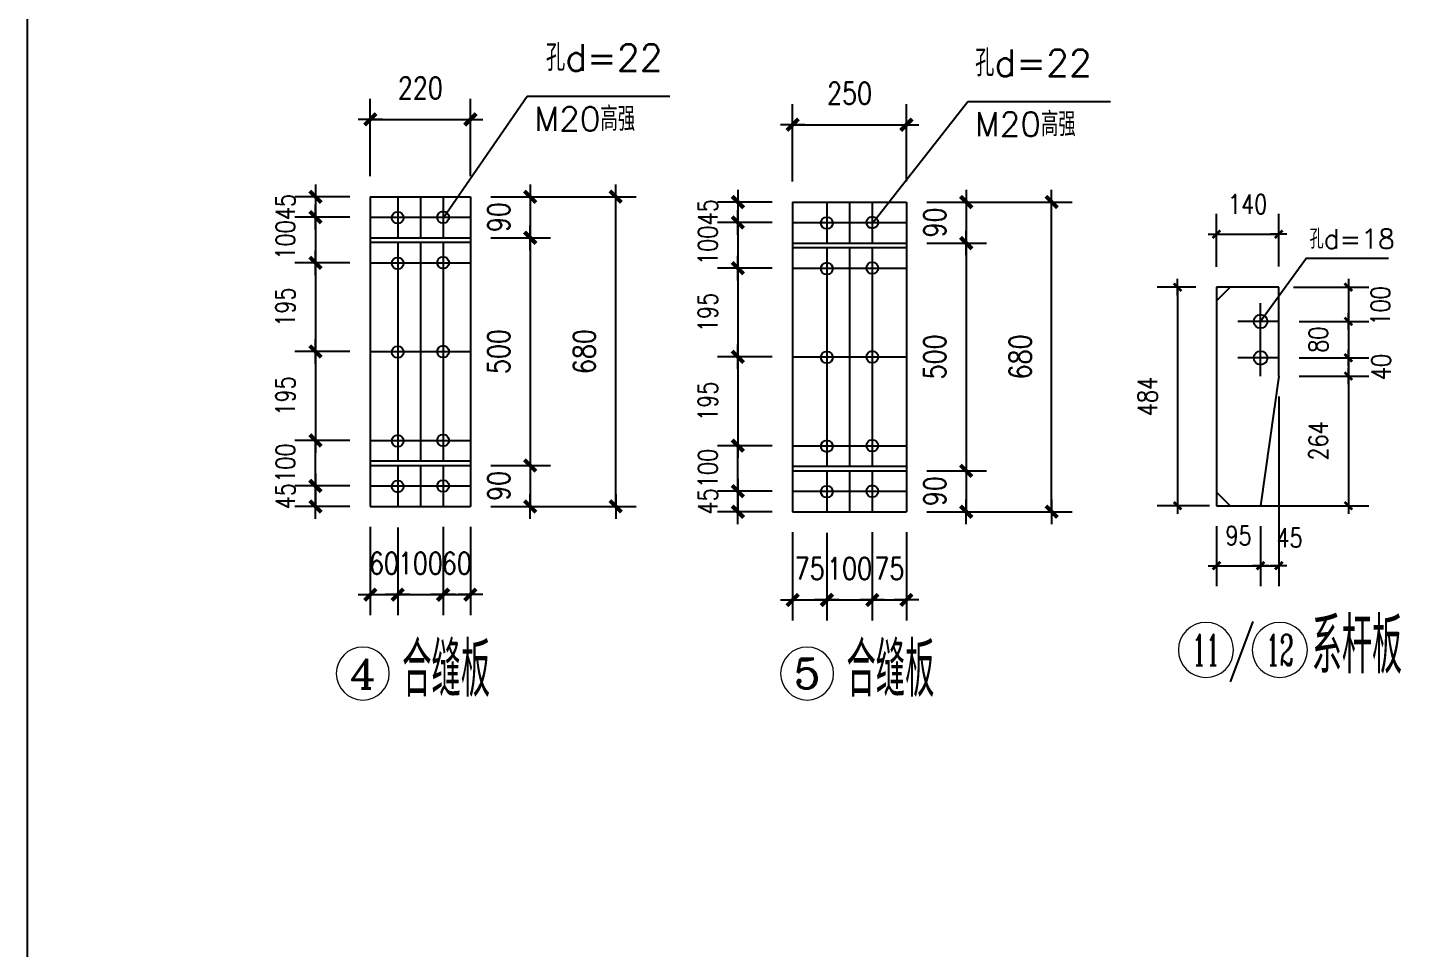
# Model space of a CAD drawing. Header units: millimetres. Extents: x 2451220 to 4527627, y -5186613 to -1639140.
# Drawn here: x 2500480 to 2506526, y -1763030 to -1758985 of the extents above; entities that cross this region are included whole.
import ezdxf
from ezdxf.enums import TextEntityAlignment as Align

# ---------------------------------------------------------------- set-up
doc = ezdxf.new("R2010")
doc.units = ezdxf.units.MM
doc.header["$LTSCALE"] = 1000
doc.header["$PDMODE"] = 34
doc.linetypes.add('CENTER', pattern=[50.8, 31.75, -6.35, 6.35, -6.35])
doc.layers.add('轴线层', color=1, linetype='CENTER', lineweight=15)
doc.layers.add('钢架', color=7, linetype='Continuous', lineweight=25)
doc.styles.add('COMPLEX', font='COMPLEX')
doc.styles.add('DIM_FONT', font='simplex.shx', dxfattribs={"width": 0.8, "bigfont": 'hztxt.shx'})
doc.styles.add('hz', font='gbenor.shx', dxfattribs={"width": 0.75, "height": 100, "bigfont": 'gbcbig.shx'})
doc.styles.get("Standard").update_dxf_attribs({"font": 'txt', "bigfont": 'gbcbig.shx'})
doc.dimstyles.new('WGH(2)', dxfattribs={"dimscale": 1.2, "dimtxt": 100, "dimasz": 0.5, "dimexe": 75, "dimexo": 75, "dimgap": 75, "dimtad": 1, "dimdec": 0, "dimlfac": 0.5, "dimzin": 0, "dimdsep": 46, "dimtxsty": 'DIM_FONT', "dimblk1": '_DIMX', "dimblk2": '_DIMX', "dimsah": 1, "dimcen": 0.09, "dimclrd": 3, "dimclre": 3, "dimclrt": 7, "dimadec": 0, "dimazin": 0, "dimtfac": 1, "dimtdec": 0, "dimtix": 1, "dimtmove": 2, "dimatfit": 3, "dimldrblk": '_DIMX', "dimfxl": 1, "dimtolj": 1, "dimtzin": 0, "dimarcsym": 0})

# ---------------------------------------------------------------- blocks, each defined once
blk = doc.blocks.new('轴线标号')
at = {"lineweight": 13}
blk.add_circle((0, 0), 0.5, dxfattribs=at)
at = {"layer": '钢架', "lineweight": 13, "style": 'COMPLEX', "width": 1.041667}
blk.add_attdef('A', text='', height=0.56, dxfattribs=at).set_placement((-0.25, -0.28), (0.25, -0.28), align=Align.FIT)
blk = doc.blocks.new('_DIMX')
blk.add_line((-150, 0), (150, 0))
at = {"const_width": 50}
blk.add_lwpolyline([(-70, -70), (70, 70)], dxfattribs=at)
blk = doc.blocks.new('*D921')
at = {"color": 3, "lineweight": -2}
for p, q in [((2505613.7, -1760125.4), (2505442.9, -1760125.4)), ((2505532.9, -1760125.6), (2505532.9, -1761085.1)), ((2505673.7, -1761085.4), (2505442.9, -1761085.4))]:
    blk.add_line(p, q, dxfattribs=at)
at = {"layer": 'Defpoints', "color": 0}
for p in [(2505703.7, -1760125.4), (2505532.9, -1761085.4), (2505763.7, -1761085.4)]:
    blk.add_point(p, dxfattribs=at)
at = {"color": 3, "lineweight": -2, "xscale": 0.24, "yscale": 0.24, "zscale": 0.24}
for p, rotation in [((2505532.9, -1760125.4), 90), ((2505532.9, -1761085.4), 270)]:
    blk.add_blockref('_DIMX', p, dxfattribs=dict(at, rotation=rotation))
at = {"color": 7, "insert": (2505400.9, -1760605.4), "char_height": 84, "attachment_point": 5, "rotation": 90, "style": 'DIM_FONT'}
blk.add_mtext('\\A1;484', dxfattribs=at)
blk = doc.blocks.new('*D922')
at = {"color": 3, "lineweight": -2}
for p, q in [((2505703.7, -1761175.4), (2505703.7, -1761438.4)), ((2505897.7, -1761175.4), (2505897.7, -1761438.4)), ((2505703.4, -1761348.4), (2505703.2, -1761348.4)), ((2505703.7, -1761348.4), (2505897.7, -1761348.4)), ((2505897.9, -1761348.4), (2505898.2, -1761348.4))]:
    blk.add_line(p, q, dxfattribs=at)
at = {"layer": 'Defpoints', "color": 0}
for p in [(2505703.7, -1761085.4), (2505897.7, -1761085.4), (2505897.7, -1761348.4)]:
    blk.add_point(p, dxfattribs=at)
at = {"color": 3, "lineweight": -2, "xscale": 0.24, "yscale": 0.24, "zscale": 0.24}
blk.add_blockref('_DIMX', (2505703.7, -1761348.4), dxfattribs=at)
at = {"color": 3, "lineweight": -2, "xscale": 0.24, "yscale": 0.24, "zscale": 0.24, "rotation": 180}
blk.add_blockref('_DIMX', (2505897.7, -1761348.4), dxfattribs=at)
at = {"color": 7, "insert": (2505800.7, -1761216.4), "char_height": 84, "attachment_point": 5, "style": 'DIM_FONT'}
blk.add_mtext('\\A1;95', dxfattribs=at)
blk = doc.blocks.new('*D2849')
at = {"color": 3, "lineweight": -2}
for p, q in [((2505977.7, -1760605.9), (2505977.7, -1761438.4)), ((2505897.7, -1761175.4), (2505897.7, -1761438.4)), ((2505897.4, -1761348.4), (2505897.2, -1761348.4)), ((2505897.7, -1761348.4), (2505977.7, -1761348.4)), ((2505977.9, -1761348.4), (2505978.2, -1761348.4))]:
    blk.add_line(p, q, dxfattribs=at)
at = {"layer": 'Defpoints', "color": 0}
for p in [(2505977.7, -1760515.9), (2505897.7, -1761085.4), (2505977.7, -1761348.4)]:
    blk.add_point(p, dxfattribs=at)
at = {"color": 3, "lineweight": -2, "xscale": 0.24, "yscale": 0.24, "zscale": 0.24}
blk.add_blockref('_DIMX', (2505897.7, -1761348.4), dxfattribs=at)
at = {"color": 3, "lineweight": -2, "xscale": 0.24, "yscale": 0.24, "zscale": 0.24, "rotation": 180}
blk.add_blockref('_DIMX', (2505977.7, -1761348.4), dxfattribs=at)
at = {"color": 7, "insert": (2506024.8, -1761225.7), "char_height": 84, "attachment_point": 5, "style": 'DIM_FONT'}
blk.add_mtext('\\A1;45', dxfattribs=at)
blk = doc.blocks.new('*D2850')
at = {"color": 3, "lineweight": -2}
for p, q in [((2506041.7, -1760125.3), (2506373.5, -1760125.3)), ((2506283.5, -1760125), (2506283.5, -1760124.8)), ((2506283.5, -1760125.3), (2506283.5, -1760275.9)), ((2506067.7, -1760275.9), (2506373.5, -1760275.9)), ((2506283.5, -1760276.2), (2506283.5, -1760276.4))]:
    blk.add_line(p, q, dxfattribs=at)
at = {"layer": 'Defpoints', "color": 0}
for p in [(2505951.7, -1760125.3), (2505977.7, -1760275.9), (2506283.5, -1760275.9)]:
    blk.add_point(p, dxfattribs=at)
at = {"color": 3, "lineweight": -2, "xscale": 0.24, "yscale": 0.24, "zscale": 0.24}
for p, rotation in [((2506283.5, -1760125.3), 270), ((2506283.5, -1760275.9), 90)]:
    blk.add_blockref('_DIMX', p, dxfattribs=dict(at, rotation=rotation))
at = {"color": 7, "insert": (2506424.1, -1760207.5), "char_height": 84, "attachment_point": 5, "rotation": 90, "style": 'DIM_FONT'}
blk.add_mtext('\\A1;100', dxfattribs=at)
blk = doc.blocks.new('*D2851')
at = {"color": 3, "lineweight": -2}
for p, q in [((2506067.7, -1760275.9), (2506373.5, -1760275.9)), ((2506283.5, -1760275.7), (2506283.5, -1760275.5)), ((2506283.5, -1760275.9), (2506283.5, -1760435.9)), ((2506067.7, -1760435.9), (2506373.5, -1760435.9)), ((2506283.5, -1760436.2), (2506283.5, -1760436.4))]:
    blk.add_line(p, q, dxfattribs=at)
at = {"layer": 'Defpoints', "color": 0}
for p in [(2505977.7, -1760275.9), (2505977.7, -1760435.9), (2506283.5, -1760435.9)]:
    blk.add_point(p, dxfattribs=at)
at = {"color": 3, "lineweight": -2, "xscale": 0.24, "yscale": 0.24, "zscale": 0.24}
for p, rotation in [((2506283.5, -1760275.9), 270), ((2506283.5, -1760435.9), 90)]:
    blk.add_blockref('_DIMX', p, dxfattribs=dict(at, rotation=rotation))
at = {"color": 7, "insert": (2506151.5, -1760355.9), "char_height": 84, "attachment_point": 5, "rotation": 90, "style": 'DIM_FONT'}
blk.add_mtext('\\A1;80', dxfattribs=at)
blk = doc.blocks.new('*D2852')
at = {"color": 3, "lineweight": -2}
for p, q in [((2506067.7, -1760435.9), (2506373.5, -1760435.9)), ((2506283.5, -1760435.7), (2506283.5, -1760435.5)), ((2506283.5, -1760435.9), (2506283.5, -1760515.9)), ((2506067.7, -1760515.9), (2506373.5, -1760515.9)), ((2506283.5, -1760516.2), (2506283.5, -1760516.4))]:
    blk.add_line(p, q, dxfattribs=at)
at = {"layer": 'Defpoints', "color": 0}
for p in [(2505977.7, -1760435.9), (2505977.7, -1760515.9), (2506283.5, -1760515.9)]:
    blk.add_point(p, dxfattribs=at)
at = {"color": 3, "lineweight": -2, "xscale": 0.24, "yscale": 0.24, "zscale": 0.24}
for p, rotation in [((2506283.5, -1760435.9), 270), ((2506283.5, -1760515.9), 90)]:
    blk.add_blockref('_DIMX', p, dxfattribs=dict(at, rotation=rotation))
at = {"color": 7, "insert": (2506427.3, -1760475.9), "char_height": 84, "attachment_point": 5, "rotation": 90, "style": 'DIM_FONT'}
blk.add_mtext('\\A1;40', dxfattribs=at)
blk = doc.blocks.new('*D923')
at = {"color": 3, "lineweight": -2}
for p, q in [((2506157.7, -1760515.9), (2506373.5, -1760515.9)), ((2506283.5, -1760516.2), (2506283.5, -1761085.1)), ((2505887.7, -1761085.4), (2506373.5, -1761085.4))]:
    blk.add_line(p, q, dxfattribs=at)
at = {"layer": 'Defpoints', "color": 0}
for p in [(2506067.7, -1760515.9), (2505797.7, -1761085.4), (2506283.5, -1761085.4)]:
    blk.add_point(p, dxfattribs=at)
at = {"color": 3, "lineweight": -2, "xscale": 0.24, "yscale": 0.24, "zscale": 0.24}
for p, rotation in [((2506283.5, -1760515.9), 90), ((2506283.5, -1761085.4), 270)]:
    blk.add_blockref('_DIMX', p, dxfattribs=dict(at, rotation=rotation))
at = {"color": 7, "insert": (2506151.5, -1760800.6), "char_height": 84, "attachment_point": 5, "rotation": 90, "style": 'DIM_FONT'}
blk.add_mtext('\\A1;264', dxfattribs=at)
blk = doc.blocks.new('*D924')
at = {"color": 3, "lineweight": -2}
for p, q in [((2505703.7, -1760035.4), (2505703.7, -1759802.8)), ((2505977.7, -1760035.3), (2505977.7, -1759802.8)), ((2505703.4, -1759892.8), (2505703.2, -1759892.8)), ((2505703.7, -1759892.8), (2505977.7, -1759892.8)), ((2505977.9, -1759892.8), (2505978.2, -1759892.8))]:
    blk.add_line(p, q, dxfattribs=at)
at = {"layer": 'Defpoints', "color": 0}
for p in [(2505977.7, -1759892.8), (2505703.7, -1760125.4), (2505977.7, -1760125.3)]:
    blk.add_point(p, dxfattribs=at)
at = {"color": 3, "lineweight": -2, "xscale": 0.24, "yscale": 0.24, "zscale": 0.24}
blk.add_blockref('_DIMX', (2505703.7, -1759892.8), dxfattribs=at)
at = {"color": 3, "lineweight": -2, "xscale": 0.24, "yscale": 0.24, "zscale": 0.24, "rotation": 180}
blk.add_blockref('_DIMX', (2505977.7, -1759892.8), dxfattribs=at)
at = {"color": 7, "insert": (2505840.7, -1759760.8), "char_height": 84, "attachment_point": 5, "style": 'DIM_FONT'}
blk.add_mtext('\\A1;140', dxfattribs=at)
blk = doc.blocks.new('*D2870')
at = {"color": 3, "lineweight": -2}
for p, q in [((2501896.2, -1759728.2), (2501655.4, -1759728.2)), ((2501745.4, -1759727.8), (2501745.4, -1759727.5)), ((2501745.4, -1759728.2), (2501745.4, -1759818.2)), ((2501896.2, -1759818.2), (2501655.4, -1759818.2)), ((2501745.4, -1759818.5), (2501745.4, -1759818.9))]:
    blk.add_line(p, q, dxfattribs=at)
at = {"layer": 'Defpoints', "color": 0}
for p in [(2501986.2, -1759728.2), (2501745.4, -1759818.2), (2501986.2, -1759818.2)]:
    blk.add_point(p, dxfattribs=at)
at = {"color": 3, "lineweight": -2, "xscale": 0.36, "yscale": 0.36, "zscale": 0.36}
for p, rotation in [((2501745.4, -1759728.2), 270), ((2501745.4, -1759818.2), 90)]:
    blk.add_blockref('_DIMX', p, dxfattribs=dict(at, rotation=rotation))
at = {"color": 7, "insert": (2501613.4, -1759773.2), "char_height": 84, "attachment_point": 5, "rotation": 90, "style": 'DIM_FONT'}
blk.add_mtext('\\A1;45', dxfattribs=at)
blk = doc.blocks.new('*D2871')
at = {"color": 3, "lineweight": -2}
for p, q in [((2501806.2, -1759818.2), (2501655.4, -1759818.2)), ((2501745.4, -1759817.8), (2501745.4, -1759817.5)), ((2501745.4, -1759818.2), (2501745.4, -1760018.2)), ((2501896.2, -1760018.2), (2501655.4, -1760018.2)), ((2501745.4, -1760018.5), (2501745.4, -1760018.9))]:
    blk.add_line(p, q, dxfattribs=at)
at = {"layer": 'Defpoints', "color": 0}
for p in [(2501896.2, -1759818.2), (2501745.4, -1760018.2), (2501986.2, -1760018.2)]:
    blk.add_point(p, dxfattribs=at)
at = {"color": 3, "lineweight": -2, "xscale": 0.36, "yscale": 0.36, "zscale": 0.36}
for p, rotation in [((2501745.4, -1759818.2), 270), ((2501745.4, -1760018.2), 90)]:
    blk.add_blockref('_DIMX', p, dxfattribs=dict(at, rotation=rotation))
at = {"color": 7, "insert": (2501613.4, -1759918.2), "char_height": 84, "attachment_point": 5, "rotation": 90, "style": 'DIM_FONT'}
blk.add_mtext('\\A1;100', dxfattribs=at)
blk = doc.blocks.new('*D2872')
at = {"color": 3, "lineweight": -2}
for p, q in [((2501896.2, -1760018.2), (2501655.4, -1760018.2)), ((2501745.4, -1760018.5), (2501745.4, -1760407.8)), ((2501896.2, -1760408.2), (2501655.4, -1760408.2))]:
    blk.add_line(p, q, dxfattribs=at)
at = {"layer": 'Defpoints', "color": 0}
for p in [(2501986.2, -1760018.2), (2501745.4, -1760408.2), (2501986.2, -1760408.2)]:
    blk.add_point(p, dxfattribs=at)
at = {"color": 3, "lineweight": -2, "xscale": 0.36, "yscale": 0.36, "zscale": 0.36}
for p, rotation in [((2501745.4, -1760018.2), 90), ((2501745.4, -1760408.2), 270)]:
    blk.add_blockref('_DIMX', p, dxfattribs=dict(at, rotation=rotation))
at = {"color": 7, "insert": (2501613.4, -1760213.2), "char_height": 84, "attachment_point": 5, "rotation": 90, "style": 'DIM_FONT'}
blk.add_mtext('\\A1;195', dxfattribs=at)
blk = doc.blocks.new('*D2873')
at = {"color": 3, "lineweight": -2}
for p, q in [((2501896.2, -1760998.2), (2501655.4, -1760998.2)), ((2501745.4, -1760997.8), (2501745.4, -1760997.5)), ((2501745.4, -1760998.2), (2501745.4, -1761088.2)), ((2501896.2, -1761088.2), (2501655.4, -1761088.2)), ((2501745.4, -1761088.5), (2501745.4, -1761088.9))]:
    blk.add_line(p, q, dxfattribs=at)
at = {"layer": 'Defpoints', "color": 0}
for p in [(2501986.2, -1760998.2), (2501745.4, -1761088.2), (2501986.2, -1761088.2)]:
    blk.add_point(p, dxfattribs=at)
at = {"color": 3, "lineweight": -2, "xscale": 0.36, "yscale": 0.36, "zscale": 0.36}
for p, rotation in [((2501745.4, -1760998.2), 270), ((2501745.4, -1761088.2), 90)]:
    blk.add_blockref('_DIMX', p, dxfattribs=dict(at, rotation=rotation))
at = {"color": 7, "insert": (2501613.4, -1761043.2), "char_height": 84, "attachment_point": 5, "rotation": 90, "style": 'DIM_FONT'}
blk.add_mtext('\\A1;45', dxfattribs=at)
blk = doc.blocks.new('*D2874')
at = {"color": 3, "lineweight": -2}
for p, q in [((2501986.2, -1759638.2), (2501986.2, -1759298.4)), ((2502426.2, -1759638.2), (2502426.2, -1759298.4)), ((2501986.6, -1759388.4), (2502425.9, -1759388.4))]:
    blk.add_line(p, q, dxfattribs=at)
at = {"layer": 'Defpoints', "color": 0}
for p in [(2502426.2, -1759388.4), (2501986.2, -1759728.2), (2502426.2, -1759728.2)]:
    blk.add_point(p, dxfattribs=at)
at = {"color": 3, "lineweight": -2, "xscale": 0.36, "yscale": 0.36, "zscale": 0.36, "rotation": 180}
blk.add_blockref('_DIMX', (2501986.2, -1759388.4), dxfattribs=at)
at = {"color": 3, "lineweight": -2, "xscale": 0.36, "yscale": 0.36, "zscale": 0.36}
blk.add_blockref('_DIMX', (2502426.2, -1759388.4), dxfattribs=at)
at = {"color": 7, "insert": (2502206.2, -1759250.4), "char_height": 96, "attachment_point": 5, "style": 'DIM_FONT'}
blk.add_mtext('\\A1;220', dxfattribs=at)
blk = doc.blocks.new('*D930')
at = {"color": 3, "lineweight": -2}
for p, q in [((2502516.2, -1759728.2), (2502778.6, -1759728.2)), ((2502688.6, -1759727.8), (2502688.6, -1759727.5)), ((2502688.6, -1759728.2), (2502688.6, -1759908.2)), ((2502516.2, -1759908.2), (2502778.6, -1759908.2)), ((2502688.6, -1759908.5), (2502688.6, -1759908.9))]:
    blk.add_line(p, q, dxfattribs=at)
at = {"layer": 'Defpoints', "color": 0}
for p in [(2502426.2, -1759728.2), (2502426.2, -1759908.2), (2502688.6, -1759908.2)]:
    blk.add_point(p, dxfattribs=at)
at = {"color": 3, "lineweight": -2, "xscale": 0.36, "yscale": 0.36, "zscale": 0.36}
for p, rotation in [((2502688.6, -1759728.2), 270), ((2502688.6, -1759908.2), 90)]:
    blk.add_blockref('_DIMX', p, dxfattribs=dict(at, rotation=rotation))
at = {"color": 7, "insert": (2502550.6, -1759818.2), "char_height": 96, "attachment_point": 5, "rotation": 90, "style": 'DIM_FONT'}
blk.add_mtext('\\A1;90', dxfattribs=at)
blk = doc.blocks.new('*D2875')
at = {"color": 3, "lineweight": -2}
for p, q in [((2502516.2, -1759908.2), (2502778.6, -1759908.2)), ((2502688.6, -1759908.5), (2502688.6, -1760907.8)), ((2502516.2, -1760908.2), (2502778.6, -1760908.2))]:
    blk.add_line(p, q, dxfattribs=at)
at = {"layer": 'Defpoints', "color": 0}
for p in [(2502426.2, -1759908.2), (2502426.2, -1760908.2), (2502688.6, -1760908.2)]:
    blk.add_point(p, dxfattribs=at)
at = {"color": 3, "lineweight": -2, "xscale": 0.36, "yscale": 0.36, "zscale": 0.36}
for p, rotation in [((2502688.6, -1759908.2), 90), ((2502688.6, -1760908.2), 270)]:
    blk.add_blockref('_DIMX', p, dxfattribs=dict(at, rotation=rotation))
at = {"color": 7, "insert": (2502550.6, -1760408.2), "char_height": 96, "attachment_point": 5, "rotation": 90, "style": 'DIM_FONT'}
blk.add_mtext('\\A1;500', dxfattribs=at)
blk = doc.blocks.new('*D2876')
at = {"color": 3, "lineweight": -2}
for p, q in [((2502516.2, -1760908.2), (2502778.6, -1760908.2)), ((2502688.6, -1760907.8), (2502688.6, -1760907.5)), ((2502688.6, -1760908.2), (2502688.6, -1761088.2)), ((2502516.2, -1761088.2), (2502778.6, -1761088.2)), ((2502688.6, -1761088.5), (2502688.6, -1761088.9))]:
    blk.add_line(p, q, dxfattribs=at)
at = {"layer": 'Defpoints', "color": 0}
for p in [(2502426.2, -1760908.2), (2502426.2, -1761088.2), (2502688.6, -1761088.2)]:
    blk.add_point(p, dxfattribs=at)
at = {"color": 3, "lineweight": -2, "xscale": 0.36, "yscale": 0.36, "zscale": 0.36}
for p, rotation in [((2502688.6, -1760908.2), 270), ((2502688.6, -1761088.2), 90)]:
    blk.add_blockref('_DIMX', p, dxfattribs=dict(at, rotation=rotation))
at = {"color": 7, "insert": (2502550.6, -1760998.2), "char_height": 96, "attachment_point": 5, "rotation": 90, "style": 'DIM_FONT'}
blk.add_mtext('\\A1;90', dxfattribs=at)
blk = doc.blocks.new('*D2877')
at = {"color": 3, "lineweight": -2}
for p, q in [((2502516.2, -1759728.2), (2503154.3, -1759728.2)), ((2503064.3, -1761087.8), (2503064.3, -1759728.5)), ((2502516.2, -1761088.2), (2503154.3, -1761088.2))]:
    blk.add_line(p, q, dxfattribs=at)
at = {"layer": 'Defpoints', "color": 0}
for p in [(2502426.2, -1759728.2), (2503064.3, -1759728.2), (2502426.2, -1761088.2)]:
    blk.add_point(p, dxfattribs=at)
at = {"color": 3, "lineweight": -2, "xscale": 0.36, "yscale": 0.36, "zscale": 0.36}
for p, rotation in [((2503064.3, -1759728.2), 90), ((2503064.3, -1761088.2), 270)]:
    blk.add_blockref('_DIMX', p, dxfattribs=dict(at, rotation=rotation))
at = {"color": 7, "insert": (2502926.3, -1760408.2), "char_height": 96, "attachment_point": 5, "rotation": 90, "style": 'DIM_FONT'}
blk.add_mtext('\\A1;680', dxfattribs=at)
blk = doc.blocks.new('*D931')
at = {"color": 3, "lineweight": -2}
for p, q in [((2501986.2, -1761178.2), (2501986.2, -1761565.7)), ((2502106.5, -1761180.4), (2502106.5, -1761565.7)), ((2501985.9, -1761475.7), (2501985.5, -1761475.7)), ((2501986.2, -1761475.7), (2502106.5, -1761475.7)), ((2502106.8, -1761475.7), (2502107.2, -1761475.7))]:
    blk.add_line(p, q, dxfattribs=at)
at = {"layer": 'Defpoints', "color": 0}
for p in [(2501986.2, -1761088.2), (2502106.5, -1761090.4), (2502106.5, -1761475.7)]:
    blk.add_point(p, dxfattribs=at)
at = {"color": 3, "lineweight": -2, "xscale": 0.36, "yscale": 0.36, "zscale": 0.36}
blk.add_blockref('_DIMX', (2501986.2, -1761475.7), dxfattribs=at)
at = {"color": 3, "lineweight": -2, "xscale": 0.36, "yscale": 0.36, "zscale": 0.36, "rotation": 180}
blk.add_blockref('_DIMX', (2502106.5, -1761475.7), dxfattribs=at)
at = {"color": 7, "insert": (2502046.3, -1761337.7), "char_height": 96, "attachment_point": 5, "style": 'DIM_FONT'}
blk.add_mtext('\\A1;60', dxfattribs=at)
blk = doc.blocks.new('*D2878')
at = {"color": 3, "lineweight": -2}
for p, q in [((2502106.5, -1761180.4), (2502106.5, -1761565.7)), ((2502306.2, -1761178.2), (2502306.2, -1761565.7)), ((2502106.1, -1761475.7), (2502105.7, -1761475.7)), ((2502106.5, -1761475.7), (2502306.2, -1761475.7)), ((2502306.6, -1761475.7), (2502306.9, -1761475.7))]:
    blk.add_line(p, q, dxfattribs=at)
at = {"layer": 'Defpoints', "color": 0}
for p in [(2502106.5, -1761090.4), (2502306.2, -1761088.2), (2502306.2, -1761475.7)]:
    blk.add_point(p, dxfattribs=at)
at = {"color": 3, "lineweight": -2, "xscale": 0.36, "yscale": 0.36, "zscale": 0.36}
blk.add_blockref('_DIMX', (2502106.5, -1761475.7), dxfattribs=at)
at = {"color": 3, "lineweight": -2, "xscale": 0.36, "yscale": 0.36, "zscale": 0.36, "rotation": 180}
blk.add_blockref('_DIMX', (2502306.2, -1761475.7), dxfattribs=at)
at = {"color": 7, "insert": (2502206.3, -1761337.7), "char_height": 96, "attachment_point": 5, "style": 'DIM_FONT'}
blk.add_mtext('\\A1;100', dxfattribs=at)
blk = doc.blocks.new('*D2879')
at = {"color": 3, "lineweight": -2}
for p, q in [((2502306.2, -1761178.2), (2502306.2, -1761565.7)), ((2502426.2, -1761178.2), (2502426.2, -1761565.7)), ((2502305.9, -1761475.7), (2502305.5, -1761475.7)), ((2502306.2, -1761475.7), (2502426.2, -1761475.7)), ((2502426.6, -1761475.7), (2502426.9, -1761475.7))]:
    blk.add_line(p, q, dxfattribs=at)
at = {"layer": 'Defpoints', "color": 0}
for p in [(2502306.2, -1761088.2), (2502426.2, -1761088.2), (2502426.2, -1761475.7)]:
    blk.add_point(p, dxfattribs=at)
at = {"color": 3, "lineweight": -2, "xscale": 0.36, "yscale": 0.36, "zscale": 0.36}
blk.add_blockref('_DIMX', (2502306.2, -1761475.7), dxfattribs=at)
at = {"color": 3, "lineweight": -2, "xscale": 0.36, "yscale": 0.36, "zscale": 0.36, "rotation": 180}
blk.add_blockref('_DIMX', (2502426.2, -1761475.7), dxfattribs=at)
at = {"color": 7, "insert": (2502366.2, -1761337.7), "char_height": 96, "attachment_point": 5, "style": 'DIM_FONT'}
blk.add_mtext('\\A1;60', dxfattribs=at)
blk = doc.blocks.new('*D2880')
at = {"color": 3, "lineweight": -2}
for p, q in [((2501896.2, -1760798.2), (2501655.4, -1760798.2)), ((2501745.4, -1760797.8), (2501745.4, -1760797.5)), ((2501745.4, -1760998.2), (2501745.4, -1760798.2)), ((2501806.2, -1760998.2), (2501655.4, -1760998.2)), ((2501745.4, -1760998.5), (2501745.4, -1760998.9))]:
    blk.add_line(p, q, dxfattribs=at)
at = {"layer": 'Defpoints', "color": 0}
for p in [(2501745.4, -1760798.2), (2501986.2, -1760798.2), (2501896.2, -1760998.2)]:
    blk.add_point(p, dxfattribs=at)
at = {"color": 3, "lineweight": -2, "xscale": 0.36, "yscale": 0.36, "zscale": 0.36}
for p, rotation in [((2501745.4, -1760798.2), 270), ((2501745.4, -1760998.2), 90)]:
    blk.add_blockref('_DIMX', p, dxfattribs=dict(at, rotation=rotation))
at = {"color": 7, "insert": (2501613.4, -1760898.2), "char_height": 84, "attachment_point": 5, "rotation": 90, "style": 'DIM_FONT'}
blk.add_mtext('\\A1;100', dxfattribs=at)
blk = doc.blocks.new('*D932')
at = {"color": 3, "lineweight": -2}
for p, q in [((2501896.2, -1760408.2), (2501655.4, -1760408.2)), ((2501745.4, -1760408.5), (2501745.4, -1760797.8)), ((2501896.2, -1760798.2), (2501655.4, -1760798.2))]:
    blk.add_line(p, q, dxfattribs=at)
at = {"layer": 'Defpoints', "color": 0}
for p in [(2501986.2, -1760408.2), (2501745.4, -1760798.2), (2501986.2, -1760798.2)]:
    blk.add_point(p, dxfattribs=at)
at = {"color": 3, "lineweight": -2, "xscale": 0.36, "yscale": 0.36, "zscale": 0.36}
for p, rotation in [((2501745.4, -1760408.2), 90), ((2501745.4, -1760798.2), 270)]:
    blk.add_blockref('_DIMX', p, dxfattribs=dict(at, rotation=rotation))
at = {"color": 7, "insert": (2501613.4, -1760603.2), "char_height": 84, "attachment_point": 5, "rotation": 90, "style": 'DIM_FONT'}
blk.add_mtext('\\A1;195', dxfattribs=at)
blk = doc.blocks.new('*D2881')
at = {"color": 3, "lineweight": -2}
for p, q in [((2503751.8, -1759751.5), (2503511, -1759751.5)), ((2503601, -1759751.1), (2503601, -1759750.8)), ((2503601, -1759751.5), (2503601, -1759841.5)), ((2503751.8, -1759841.5), (2503511, -1759841.5)), ((2503601, -1759841.8), (2503601, -1759842.2))]:
    blk.add_line(p, q, dxfattribs=at)
at = {"layer": 'Defpoints', "color": 0}
for p in [(2503841.8, -1759751.5), (2503601, -1759841.5), (2503841.8, -1759841.5)]:
    blk.add_point(p, dxfattribs=at)
at = {"color": 3, "lineweight": -2, "xscale": 0.36, "yscale": 0.36, "zscale": 0.36}
for p, rotation in [((2503601, -1759751.5), 270), ((2503601, -1759841.5), 90)]:
    blk.add_blockref('_DIMX', p, dxfattribs=dict(at, rotation=rotation))
at = {"color": 7, "insert": (2503469, -1759796.5), "char_height": 84, "attachment_point": 5, "rotation": 90, "style": 'DIM_FONT'}
blk.add_mtext('\\A1;45', dxfattribs=at)
blk = doc.blocks.new('*D2882')
at = {"color": 3, "lineweight": -2}
for p, q in [((2503661.8, -1759841.5), (2503511, -1759841.5)), ((2503601, -1759841.1), (2503601, -1759840.8)), ((2503601, -1759841.5), (2503601, -1760041.5)), ((2503751.8, -1760041.5), (2503511, -1760041.5)), ((2503601, -1760041.8), (2503601, -1760042.2))]:
    blk.add_line(p, q, dxfattribs=at)
at = {"layer": 'Defpoints', "color": 0}
for p in [(2503751.8, -1759841.5), (2503601, -1760041.5), (2503841.8, -1760041.5)]:
    blk.add_point(p, dxfattribs=at)
at = {"color": 3, "lineweight": -2, "xscale": 0.36, "yscale": 0.36, "zscale": 0.36}
for p, rotation in [((2503601, -1759841.5), 270), ((2503601, -1760041.5), 90)]:
    blk.add_blockref('_DIMX', p, dxfattribs=dict(at, rotation=rotation))
at = {"color": 7, "insert": (2503469, -1759941.5), "char_height": 84, "attachment_point": 5, "rotation": 90, "style": 'DIM_FONT'}
blk.add_mtext('\\A1;100', dxfattribs=at)
blk = doc.blocks.new('*D2883')
at = {"color": 3, "lineweight": -2}
for p, q in [((2503751.8, -1760041.5), (2503511, -1760041.5)), ((2503601, -1760041.8), (2503601, -1760431.1)), ((2503751.8, -1760431.5), (2503511, -1760431.5))]:
    blk.add_line(p, q, dxfattribs=at)
at = {"layer": 'Defpoints', "color": 0}
for p in [(2503841.8, -1760041.5), (2503601, -1760431.5), (2503841.8, -1760431.5)]:
    blk.add_point(p, dxfattribs=at)
at = {"color": 3, "lineweight": -2, "xscale": 0.36, "yscale": 0.36, "zscale": 0.36}
for p, rotation in [((2503601, -1760041.5), 90), ((2503601, -1760431.5), 270)]:
    blk.add_blockref('_DIMX', p, dxfattribs=dict(at, rotation=rotation))
at = {"color": 7, "insert": (2503469, -1760236.5), "char_height": 84, "attachment_point": 5, "rotation": 90, "style": 'DIM_FONT'}
blk.add_mtext('\\A1;195', dxfattribs=at)
blk = doc.blocks.new('*D2884')
at = {"color": 3, "lineweight": -2}
for p, q in [((2503751.8, -1761021.5), (2503511, -1761021.5)), ((2503601, -1761021.1), (2503601, -1761020.8)), ((2503601, -1761021.5), (2503601, -1761111.5)), ((2503751.8, -1761111.5), (2503511, -1761111.5)), ((2503601, -1761111.8), (2503601, -1761112.2))]:
    blk.add_line(p, q, dxfattribs=at)
at = {"layer": 'Defpoints', "color": 0}
for p in [(2503841.8, -1761021.5), (2503601, -1761111.5), (2503841.8, -1761111.5)]:
    blk.add_point(p, dxfattribs=at)
at = {"color": 3, "lineweight": -2, "xscale": 0.36, "yscale": 0.36, "zscale": 0.36}
for p, rotation in [((2503601, -1761021.5), 270), ((2503601, -1761111.5), 90)]:
    blk.add_blockref('_DIMX', p, dxfattribs=dict(at, rotation=rotation))
at = {"color": 7, "insert": (2503469, -1761066.5), "char_height": 84, "attachment_point": 5, "rotation": 90, "style": 'DIM_FONT'}
blk.add_mtext('\\A1;45', dxfattribs=at)
blk = doc.blocks.new('*D2885')
at = {"color": 3, "lineweight": -2}
for p, q in [((2503841.8, -1759661.5), (2503841.8, -1759321.7)), ((2504341.8, -1759661.5), (2504341.8, -1759321.7)), ((2503842.2, -1759411.7), (2504341.5, -1759411.7))]:
    blk.add_line(p, q, dxfattribs=at)
at = {"layer": 'Defpoints', "color": 0}
for p in [(2504341.8, -1759411.7), (2503841.8, -1759751.5), (2504341.8, -1759751.5)]:
    blk.add_point(p, dxfattribs=at)
at = {"color": 3, "lineweight": -2, "xscale": 0.36, "yscale": 0.36, "zscale": 0.36, "rotation": 180}
blk.add_blockref('_DIMX', (2503841.8, -1759411.7), dxfattribs=at)
at = {"color": 3, "lineweight": -2, "xscale": 0.36, "yscale": 0.36, "zscale": 0.36}
blk.add_blockref('_DIMX', (2504341.8, -1759411.7), dxfattribs=at)
at = {"color": 7, "insert": (2504091.8, -1759273.7), "char_height": 96, "attachment_point": 5, "style": 'DIM_FONT'}
blk.add_mtext('\\A1;250', dxfattribs=at)
blk = doc.blocks.new('*D933')
at = {"color": 3, "lineweight": -2}
for p, q in [((2504431.8, -1759751.5), (2504694.2, -1759751.5)), ((2504604.2, -1759751.1), (2504604.2, -1759750.8)), ((2504604.2, -1759751.5), (2504604.2, -1759931.5)), ((2504431.8, -1759931.5), (2504694.2, -1759931.5)), ((2504604.2, -1759931.8), (2504604.2, -1759932.2))]:
    blk.add_line(p, q, dxfattribs=at)
at = {"layer": 'Defpoints', "color": 0}
for p in [(2504341.8, -1759751.5), (2504341.8, -1759931.5), (2504604.2, -1759931.5)]:
    blk.add_point(p, dxfattribs=at)
at = {"color": 3, "lineweight": -2, "xscale": 0.36, "yscale": 0.36, "zscale": 0.36}
for p, rotation in [((2504604.2, -1759751.5), 270), ((2504604.2, -1759931.5), 90)]:
    blk.add_blockref('_DIMX', p, dxfattribs=dict(at, rotation=rotation))
at = {"color": 7, "insert": (2504466.2, -1759841.5), "char_height": 96, "attachment_point": 5, "rotation": 90, "style": 'DIM_FONT'}
blk.add_mtext('\\A1;90', dxfattribs=at)
blk = doc.blocks.new('*D2886')
at = {"color": 3, "lineweight": -2}
for p, q in [((2504431.8, -1759931.5), (2504694.2, -1759931.5)), ((2504604.2, -1759931.8), (2504604.2, -1760931.1)), ((2504431.8, -1760931.5), (2504694.2, -1760931.5))]:
    blk.add_line(p, q, dxfattribs=at)
at = {"layer": 'Defpoints', "color": 0}
for p in [(2504341.8, -1759931.5), (2504341.8, -1760931.5), (2504604.2, -1760931.5)]:
    blk.add_point(p, dxfattribs=at)
at = {"color": 3, "lineweight": -2, "xscale": 0.36, "yscale": 0.36, "zscale": 0.36}
for p, rotation in [((2504604.2, -1759931.5), 90), ((2504604.2, -1760931.5), 270)]:
    blk.add_blockref('_DIMX', p, dxfattribs=dict(at, rotation=rotation))
at = {"color": 7, "insert": (2504466.2, -1760431.5), "char_height": 96, "attachment_point": 5, "rotation": 90, "style": 'DIM_FONT'}
blk.add_mtext('\\A1;500', dxfattribs=at)
blk = doc.blocks.new('*D2887')
at = {"color": 3, "lineweight": -2}
for p, q in [((2504431.8, -1760931.5), (2504694.2, -1760931.5)), ((2504604.2, -1760931.1), (2504604.2, -1760930.8)), ((2504604.2, -1760931.5), (2504604.2, -1761111.5)), ((2504431.8, -1761111.5), (2504694.2, -1761111.5)), ((2504604.2, -1761111.8), (2504604.2, -1761112.2))]:
    blk.add_line(p, q, dxfattribs=at)
at = {"layer": 'Defpoints', "color": 0}
for p in [(2504341.8, -1760931.5), (2504341.8, -1761111.5), (2504604.2, -1761111.5)]:
    blk.add_point(p, dxfattribs=at)
at = {"color": 3, "lineweight": -2, "xscale": 0.36, "yscale": 0.36, "zscale": 0.36}
for p, rotation in [((2504604.2, -1760931.5), 270), ((2504604.2, -1761111.5), 90)]:
    blk.add_blockref('_DIMX', p, dxfattribs=dict(at, rotation=rotation))
at = {"color": 7, "insert": (2504466.2, -1761021.5), "char_height": 96, "attachment_point": 5, "rotation": 90, "style": 'DIM_FONT'}
blk.add_mtext('\\A1;90', dxfattribs=at)
blk = doc.blocks.new('*D2888')
at = {"color": 3, "lineweight": -2}
for p, q in [((2504431.8, -1759751.5), (2505069.8, -1759751.5)), ((2504979.8, -1761111.1), (2504979.8, -1759751.8)), ((2504431.8, -1761111.5), (2505069.8, -1761111.5))]:
    blk.add_line(p, q, dxfattribs=at)
at = {"layer": 'Defpoints', "color": 0}
for p in [(2504341.8, -1759751.5), (2504979.8, -1759751.5), (2504341.8, -1761111.5)]:
    blk.add_point(p, dxfattribs=at)
at = {"color": 3, "lineweight": -2, "xscale": 0.36, "yscale": 0.36, "zscale": 0.36}
for p, rotation in [((2504979.8, -1759751.5), 90), ((2504979.8, -1761111.5), 270)]:
    blk.add_blockref('_DIMX', p, dxfattribs=dict(at, rotation=rotation))
at = {"color": 7, "insert": (2504841.8, -1760431.5), "char_height": 96, "attachment_point": 5, "rotation": 90, "style": 'DIM_FONT'}
blk.add_mtext('\\A1;680', dxfattribs=at)
blk = doc.blocks.new('*D934')
at = {"color": 3, "lineweight": -2}
for p, q in [((2503841.8, -1761201.5), (2503841.8, -1761589)), ((2503992.1, -1761203.7), (2503992.1, -1761589)), ((2503841.5, -1761499), (2503841.1, -1761499)), ((2503841.8, -1761499), (2503992.1, -1761499)), ((2503992.4, -1761499), (2503992.8, -1761499))]:
    blk.add_line(p, q, dxfattribs=at)
at = {"layer": 'Defpoints', "color": 0}
for p in [(2503841.8, -1761111.5), (2503992.1, -1761113.7), (2503992.1, -1761499)]:
    blk.add_point(p, dxfattribs=at)
at = {"color": 3, "lineweight": -2, "xscale": 0.36, "yscale": 0.36, "zscale": 0.36}
blk.add_blockref('_DIMX', (2503841.8, -1761499), dxfattribs=at)
at = {"color": 3, "lineweight": -2, "xscale": 0.36, "yscale": 0.36, "zscale": 0.36, "rotation": 180}
blk.add_blockref('_DIMX', (2503992.1, -1761499), dxfattribs=at)
at = {"color": 7, "insert": (2503916.9, -1761361), "char_height": 96, "attachment_point": 5, "style": 'DIM_FONT'}
blk.add_mtext('\\A1;75', dxfattribs=at)
blk = doc.blocks.new('*D2889')
at = {"color": 3, "lineweight": -2}
for p, q in [((2503992.1, -1761203.7), (2503992.1, -1761589)), ((2504191.8, -1761201.5), (2504191.8, -1761589)), ((2503991.7, -1761499), (2503991.3, -1761499)), ((2503992.1, -1761499), (2504191.8, -1761499)), ((2504192.2, -1761499), (2504192.5, -1761499))]:
    blk.add_line(p, q, dxfattribs=at)
at = {"layer": 'Defpoints', "color": 0}
for p in [(2503992.1, -1761113.7), (2504191.8, -1761111.5), (2504191.8, -1761499)]:
    blk.add_point(p, dxfattribs=at)
at = {"color": 3, "lineweight": -2, "xscale": 0.36, "yscale": 0.36, "zscale": 0.36}
blk.add_blockref('_DIMX', (2503992.1, -1761499), dxfattribs=at)
at = {"color": 3, "lineweight": -2, "xscale": 0.36, "yscale": 0.36, "zscale": 0.36, "rotation": 180}
blk.add_blockref('_DIMX', (2504191.8, -1761499), dxfattribs=at)
at = {"color": 7, "insert": (2504091.9, -1761361), "char_height": 96, "attachment_point": 5, "style": 'DIM_FONT'}
blk.add_mtext('\\A1;100', dxfattribs=at)
blk = doc.blocks.new('*D2890')
at = {"color": 3, "lineweight": -2}
for p, q in [((2504191.8, -1761201.5), (2504191.8, -1761589)), ((2504341.8, -1761201.5), (2504341.8, -1761589)), ((2504191.5, -1761499), (2504191.1, -1761499)), ((2504191.8, -1761499), (2504341.8, -1761499)), ((2504342.2, -1761499), (2504342.5, -1761499))]:
    blk.add_line(p, q, dxfattribs=at)
at = {"layer": 'Defpoints', "color": 0}
for p in [(2504191.8, -1761111.5), (2504341.8, -1761111.5), (2504341.8, -1761499)]:
    blk.add_point(p, dxfattribs=at)
at = {"color": 3, "lineweight": -2, "xscale": 0.36, "yscale": 0.36, "zscale": 0.36}
blk.add_blockref('_DIMX', (2504191.8, -1761499), dxfattribs=at)
at = {"color": 3, "lineweight": -2, "xscale": 0.36, "yscale": 0.36, "zscale": 0.36, "rotation": 180}
blk.add_blockref('_DIMX', (2504341.8, -1761499), dxfattribs=at)
at = {"color": 7, "insert": (2504266.8, -1761361), "char_height": 96, "attachment_point": 5, "style": 'DIM_FONT'}
blk.add_mtext('\\A1;75', dxfattribs=at)
blk = doc.blocks.new('*D2891')
at = {"color": 3, "lineweight": -2}
for p, q in [((2503751.8, -1760821.5), (2503511, -1760821.5)), ((2503601, -1760821.1), (2503601, -1760820.8)), ((2503601, -1761021.5), (2503601, -1760821.5)), ((2503661.8, -1761021.5), (2503511, -1761021.5)), ((2503601, -1761021.8), (2503601, -1761022.2))]:
    blk.add_line(p, q, dxfattribs=at)
at = {"layer": 'Defpoints', "color": 0}
for p in [(2503601, -1760821.5), (2503841.8, -1760821.5), (2503751.8, -1761021.5)]:
    blk.add_point(p, dxfattribs=at)
at = {"color": 3, "lineweight": -2, "xscale": 0.36, "yscale": 0.36, "zscale": 0.36}
for p, rotation in [((2503601, -1760821.5), 270), ((2503601, -1761021.5), 90)]:
    blk.add_blockref('_DIMX', p, dxfattribs=dict(at, rotation=rotation))
at = {"color": 7, "insert": (2503469, -1760921.5), "char_height": 84, "attachment_point": 5, "rotation": 90, "style": 'DIM_FONT'}
blk.add_mtext('\\A1;100', dxfattribs=at)
blk = doc.blocks.new('*D935')
at = {"color": 3, "lineweight": -2}
for p, q in [((2503751.8, -1760431.5), (2503511, -1760431.5)), ((2503601, -1760431.8), (2503601, -1760821.1)), ((2503751.8, -1760821.5), (2503511, -1760821.5))]:
    blk.add_line(p, q, dxfattribs=at)
at = {"layer": 'Defpoints', "color": 0}
for p in [(2503841.8, -1760431.5), (2503601, -1760821.5), (2503841.8, -1760821.5)]:
    blk.add_point(p, dxfattribs=at)
at = {"color": 3, "lineweight": -2, "xscale": 0.36, "yscale": 0.36, "zscale": 0.36}
for p, rotation in [((2503601, -1760431.5), 90), ((2503601, -1760821.5), 270)]:
    blk.add_blockref('_DIMX', p, dxfattribs=dict(at, rotation=rotation))
at = {"color": 7, "insert": (2503469, -1760626.5), "char_height": 84, "attachment_point": 5, "rotation": 90, "style": 'DIM_FONT'}
blk.add_mtext('\\A1;195', dxfattribs=at)

msp = doc.modelspace()

# ---------------------------------------------------------------- linework, layer by layer
for p, q in [((2502675.6, -1759288.6), (2502304.9, -1759824.6)), ((2503302.8, -1759288.6), (2502675.6, -1759288.6)), ((2504611.2, -1759311.9), (2504190.5, -1759847.9)), ((2505238.4, -1759311.9), (2504611.2, -1759311.9)), ((2501986.2, -1759728.2), (2501986.2, -1761088.2)), ((2501986.2, -1759728.2), (2502426.2, -1759728.2)), ((2502106.5, -1759730.4), (2502106.5, -1759910.4)), ((2502206.2, -1759728.2), (2502206.2, -1759908.2)), ((2502306.2, -1759728.2), (2502306.2, -1759908.2)), ((2502426.2, -1759728.2), (2502426.2, -1761088.2)), ((2503841.8, -1759751.5), (2503841.8, -1761111.5)), ((2503841.8, -1759751.5), (2504341.8, -1759751.5)), ((2503992.1, -1759753.7), (2503992.1, -1759933.7)), ((2504091.8, -1759751.5), (2504091.8, -1759931.5)), ((2504191.8, -1759751.5), (2504191.8, -1759931.5)), ((2504341.8, -1759751.5), (2504341.8, -1761111.5)), ((2501986.2, -1759818.2), (2502426.2, -1759818.2)), ((2503841.8, -1759841.5), (2504341.8, -1759841.5)), ((2501986.2, -1759908.2), (2502426.2, -1759908.2)), ((2501986.2, -1759928.2), (2502426.2, -1759928.2)), ((2502106.5, -1759930.4), (2502106.5, -1760890.4)), ((2502206.2, -1759928.2), (2502206.2, -1760888.2)), ((2502306.2, -1759928.2), (2502306.2, -1760888.2)), ((2503841.8, -1759931.5), (2504341.8, -1759931.5)), ((2503841.8, -1759951.5), (2504341.8, -1759951.5)), ((2503992.1, -1759953.7), (2503992.1, -1760913.7)), ((2504091.8, -1759951.5), (2504091.8, -1760911.5)), ((2504191.8, -1759951.5), (2504191.8, -1760911.5)), ((2501986.2, -1760018.2), (2502426.2, -1760018.2)), ((2503841.8, -1760041.5), (2504341.8, -1760041.5)), ((2506099.3, -1759998.1), (2505897.7, -1760275.9)), ((2506099.3, -1759998.1), (2506459.3, -1759998.1)), ((2505977.7, -1760125.3), (2505703.7, -1760125.4)), ((2505703.7, -1760125.4), (2505703.7, -1761085.4)), ((2505703.7, -1760185.4), (2505763.7, -1760125.4)), ((2505977.7, -1760515.9), (2505977.7, -1760125.3)), ((2505897.7, -1760515.9), (2505897.7, -1760195.9)), ((2505977.7, -1760275.9), (2505797.7, -1760275.9)), ((2501986.2, -1760408.2), (2502426.2, -1760408.2)), ((2503841.8, -1760431.5), (2504341.8, -1760431.5)), ((2505977.7, -1760435.9), (2505797.7, -1760435.9)), ((2505977.7, -1760515.9), (2505897.7, -1761085.4)), ((2501986.2, -1760798.2), (2502426.2, -1760798.2)), ((2503841.8, -1760821.5), (2504341.8, -1760821.5)), ((2501986.2, -1760888.2), (2502426.2, -1760888.2)), ((2501986.2, -1760908.2), (2502426.2, -1760908.2)), ((2502106.5, -1760910.4), (2502106.5, -1761090.4)), ((2502206.2, -1760908.2), (2502206.2, -1761088.2)), ((2502306.2, -1760908.2), (2502306.2, -1761088.2)), ((2503841.8, -1760911.5), (2504341.8, -1760911.5)), ((2503841.8, -1760931.5), (2504341.8, -1760931.5)), ((2503992.1, -1760933.7), (2503992.1, -1761113.7)), ((2504091.8, -1760931.5), (2504091.8, -1761111.5)), ((2504191.8, -1760931.5), (2504191.8, -1761111.5)), ((2501986.2, -1760998.2), (2502426.2, -1760998.2)), ((2503841.8, -1761021.5), (2504341.8, -1761021.5)), ((2505703.7, -1761025.4), (2505763.7, -1761085.4)), ((2501986.2, -1761088.2), (2502426.2, -1761088.2)), ((2503841.8, -1761111.5), (2504341.8, -1761111.5)), ((2505703.7, -1761085.4), (2505897.7, -1761085.4)), ((2505863.1, -1761593.4), (2505763.9, -1761858.6))]:
    msp.add_line(p, q)
msp.add_lwpolyline([(2515622.4, -1763219), (2500480.2, -1763219), (2500480.2, -1752195.6), (2515622.4, -1752195.6)], close=True)
for centre, radius in [((2502106.5, -1759820.4), 26), ((2502306.2, -1759818.2), 26), ((2503992.1, -1759843.7), 26), ((2504191.8, -1759841.5), 26), ((2502106.5, -1760020.4), 26), ((2502306.2, -1760018.2), 26), ((2503992.1, -1760043.7), 26), ((2504191.8, -1760041.5), 26), ((2505897.7, -1760275.9), 30), ((2502106.5, -1760410.4), 26), ((2502306.2, -1760408.2), 26), ((2504191.8, -1760431.5), 26), ((2505897.7, -1760435.9), 30), ((2503992.1, -1760433.7), 26), ((2502106.5, -1760800.4), 26), ((2502306.2, -1760798.2), 26), ((2503992.1, -1760823.7), 26), ((2504191.8, -1760821.5), 26), ((2502106.5, -1761000.4), 26), ((2502306.2, -1760998.2), 26), ((2503992.1, -1761023.7), 26), ((2504191.8, -1761021.5), 26)]:
    msp.add_circle(centre, radius)

# ---------------------------------------------------------------- block references
ref = msp.add_blockref('轴线标号', (2505657.7, -1761718.4), dxfattribs=dict(xscale=-242.1862611761317, yscale=242.1862611761317, zscale=242.1862611763598))
ref.add_attrib('A', '11', dxfattribs={"layer": '钢架', "lineweight": 13, "height": 135.62, "style": 'COMPLEX', "width": 0.78125}).set_placement((2505597.2, -1761786.2), (2505718.3, -1761786.2), align=Align.FIT)
ref = msp.add_blockref('轴线标号', (2505982.4, -1761718.4), dxfattribs=dict(xscale=-242.1862611761317, yscale=242.1862611761317, zscale=242.1862611763598))
ref.add_attrib('A', '12', dxfattribs={"layer": '钢架', "lineweight": 13, "height": 135.62, "style": 'COMPLEX', "width": 0.646552}).set_placement((2505921.9, -1761786.2), (2506043, -1761786.2), align=Align.FIT)
ref = msp.add_blockref('轴线标号', (2501953.2, -1761822.1), dxfattribs=dict(xscale=-232.4988107294776, yscale=232.4988107294776, zscale=232.4988107293054))
ref.add_attrib('A', '4', dxfattribs={"layer": '钢架', "lineweight": 13, "height": 130.2, "style": 'COMPLEX', "width": 1.171875}).set_placement((2501895.1, -1761887.2), (2502011.3, -1761887.2), align=Align.FIT)
ref = msp.add_blockref('轴线标号', (2503905.3, -1761822.1), dxfattribs=dict(xscale=-232.4988107294776, yscale=232.4988107294776, zscale=232.4988107293054))
ref.add_attrib('A', '5', dxfattribs={"layer": '钢架', "lineweight": 13, "height": 130.2, "style": 'COMPLEX', "width": 1.339286}).set_placement((2503847.2, -1761887.2), (2503963.5, -1761887.2), align=Align.FIT)

# ---------------------------------------------------------------- texts
at = {"insert": (2506122.8, -1761577.3), "char_height": 244.8, "width": 1003.248, "attachment_point": 1, "style": 'hz'}
msp.add_mtext('系杆板', dxfattribs=at)
at = {"layer": '轴线层', "color": 0, "linetype": 'ByBlock', "attachment_point": 1}
for s, insert, char_height, own_width in [('孔d=22', (2502757.8, -1759058.3), 117.6, 1446.473), ('孔d=22', (2504643.4, -1759081.6), 117.6, 1446.473), ('M20高强', (2502707.2, -1759333.5), 105.84, 1301.826), ('M20高强', (2504642.8, -1759356.8), 105.84, 1301.826), ('孔d=18', (2506113.1, -1759870.5), 85.75, 1054.72)]:
    msp.add_mtext_dynamic_manual_height_columns(s, width=1506.743, gutter_width=12.5, heights=[336], dxfattribs=dict(at, insert=insert, char_height=char_height)).dxf.set("width", own_width)
at = {"layer": '钢架', "lineweight": 13, "char_height": 238.88, "width": 978.981, "attachment_point": 1, "style": 'hz'}
for insert in [(2502125.9, -1761685), (2504078, -1761685)]:
    msp.add_mtext('合缝板', dxfattribs=dict(at, insert=insert))

# ---------------------------------------------------------------- dimensions: what is measured, and where the dimension line sits
for base, p1, p2, picture, middle in [((2502426.2, -1759388.4), (2501986.2, -1759728.2), (2502426.2, -1759728.2), '*D2874', (2502206.2, -1759250.4)), ((2504341.8, -1759411.7), (2503841.8, -1759751.5), (2504341.8, -1759751.5), '*D2885', (2504091.8, -1759273.7)), ((2502106.5, -1761475.7), (2501986.2, -1761088.2), (2502106.5, -1761090.4), '*D931', (2502046.3, -1761337.7)), ((2502306.2, -1761475.7), (2502106.5, -1761090.4), (2502306.2, -1761088.2), '*D2878', (2502206.3, -1761337.7)), ((2502426.2, -1761475.7), (2502306.2, -1761088.2), (2502426.2, -1761088.2), '*D2879', (2502366.2, -1761337.7)), ((2503992.1, -1761499), (2503841.8, -1761111.5), (2503992.1, -1761113.7), '*D934', (2503916.9, -1761361)), ((2504191.8, -1761499), (2503992.1, -1761113.7), (2504191.8, -1761111.5), '*D2889', (2504091.9, -1761361)), ((2504341.8, -1761499), (2504191.8, -1761111.5), (2504341.8, -1761111.5), '*D2890', (2504266.8, -1761361))]:
    dim = msp.add_linear_dim(base=base, p1=p1, p2=p2, dimstyle='WGH(2)', override={"dimtxt": 80, "dimasz": 0.3})
    dim.commit()
    dim.dimension.update_dxf_attribs({"geometry": picture, "text_midpoint": middle})
for base, p1, p2, angle, override, picture, middle in [((2501745.4, -1759818.2), (2501986.2, -1759728.2), (2501986.2, -1759818.2), 90, {"dimtxt": 70, "dimasz": 0.3}, '*D2870', (2501613.4, -1759773.2)), ((2502688.6, -1759908.2), (2502426.2, -1759728.2), (2502426.2, -1759908.2), 90, {"dimtxt": 80, "dimasz": 0.3}, '*D930', (2502550.6, -1759818.2)), ((2503064.3, -1759728.2), (2502426.2, -1761088.2), (2502426.2, -1759728.2), 90, {"dimtxt": 80, "dimasz": 0.3}, '*D2877', (2502926.3, -1760408.2)), ((2503601, -1759841.5), (2503841.8, -1759751.5), (2503841.8, -1759841.5), 90, {"dimtxt": 70, "dimasz": 0.3}, '*D2881', (2503469, -1759796.5)), ((2504604.2, -1759931.5), (2504341.8, -1759751.5), (2504341.8, -1759931.5), 90, {"dimtxt": 80, "dimasz": 0.3}, '*D933', (2504466.2, -1759841.5)), ((2504979.8, -1759751.5), (2504341.8, -1761111.5), (2504341.8, -1759751.5), 90, {"dimtxt": 80, "dimasz": 0.3}, '*D2888', (2504841.8, -1760431.5)), ((2501745.4, -1760018.2), (2501896.2, -1759818.2), (2501986.2, -1760018.2), 90, {"dimtxt": 70, "dimasz": 0.3}, '*D2871', (2501613.4, -1759918.2)), ((2503601, -1760041.5), (2503751.8, -1759841.5), (2503841.8, -1760041.5), 90, {"dimtxt": 70, "dimasz": 0.3}, '*D2882', (2503469, -1759941.5)), ((2502688.6, -1760908.2), (2502426.2, -1759908.2), (2502426.2, -1760908.2), 90, {"dimtxt": 80, "dimasz": 0.3}, '*D2875', (2502550.6, -1760408.2)), ((2504604.2, -1760931.5), (2504341.8, -1759931.5), (2504341.8, -1760931.5), 90, {"dimtxt": 80, "dimasz": 0.3}, '*D2886', (2504466.2, -1760431.5)), ((2501745.4, -1760408.2), (2501986.2, -1760018.2), (2501986.2, -1760408.2), 90, {"dimtxt": 70, "dimasz": 0.3}, '*D2872', (2501613.4, -1760213.2)), ((2503601, -1760431.5), (2503841.8, -1760041.5), (2503841.8, -1760431.5), 90, {"dimtxt": 70, "dimasz": 0.3}, '*D2883', (2503469, -1760236.5)), ((2506283.5, -1760435.9), (2505977.7, -1760275.9), (2505977.7, -1760435.9), 90, {"dimtxt": 70, "dimasz": 0.2}, '*D2851', (2506151.5, -1760355.9)), ((2501745.4, -1760798.2), (2501986.2, -1760408.2), (2501986.2, -1760798.2), 90, {"dimtxt": 70, "dimasz": 0.3}, '*D932', (2501613.4, -1760603.2)), ((2503601, -1760821.5), (2503841.8, -1760431.5), (2503841.8, -1760821.5), 90, {"dimtxt": 70, "dimasz": 0.3}, '*D935', (2503469, -1760626.5)), ((2501745.4, -1760798.2), (2501896.2, -1760998.2), (2501986.2, -1760798.2), 270, {"dimtxt": 70, "dimasz": 0.3}, '*D2880', (2501613.4, -1760898.2)), ((2503601, -1760821.5), (2503751.8, -1761021.5), (2503841.8, -1760821.5), 270, {"dimtxt": 70, "dimasz": 0.3}, '*D2891', (2503469, -1760921.5)), ((2502688.6, -1761088.2), (2502426.2, -1760908.2), (2502426.2, -1761088.2), 90, {"dimtxt": 80, "dimasz": 0.3}, '*D2876', (2502550.6, -1760998.2)), ((2504604.2, -1761111.5), (2504341.8, -1760931.5), (2504341.8, -1761111.5), 90, {"dimtxt": 80, "dimasz": 0.3}, '*D2887', (2504466.2, -1761021.5)), ((2501745.4, -1761088.2), (2501986.2, -1760998.2), (2501986.2, -1761088.2), 90, {"dimtxt": 70, "dimasz": 0.3}, '*D2873', (2501613.4, -1761043.2)), ((2503601, -1761111.5), (2503841.8, -1761021.5), (2503841.8, -1761111.5), 90, {"dimtxt": 70, "dimasz": 0.3}, '*D2884', (2503469, -1761066.5))]:
    dim = msp.add_linear_dim(base=base, p1=p1, p2=p2, angle=angle, dimstyle='WGH(2)', override=override)
    dim.commit()
    dim.dimension.update_dxf_attribs({"geometry": picture, "text_midpoint": middle})
for base, p1, p2, text, picture, middle in [((2505977.7, -1759892.8), (2505703.7, -1760125.4), (2505977.7, -1760125.3), '140', '*D924', (2505840.7, -1759760.8)), ((2505897.7, -1761348.4), (2505703.7, -1761085.4), (2505897.7, -1761085.4), '95', '*D922', (2505800.7, -1761216.4))]:
    dim = msp.add_linear_dim(base=base, p1=p1, p2=p2, text=text, dimstyle='WGH(2)', override={"dimtxt": 70, "dimasz": 0.2})
    dim.commit()
    dim.dimension.update_dxf_attribs({"geometry": picture, "text_midpoint": middle})
for base, p1, p2, text, picture, middle in [((2505532.9, -1761085.4), (2505703.7, -1760125.4), (2505763.7, -1761085.4), '484', '*D921', (2505400.9, -1760605.4)), ((2506283.5, -1761085.4), (2506067.7, -1760515.9), (2505797.7, -1761085.4), '264', '*D923', (2506151.5, -1760800.6))]:
    dim = msp.add_linear_dim(base=base, p1=p1, p2=p2, angle=90, text=text, dimstyle='WGH(2)', override={"dimtxt": 70, "dimasz": 0.2})
    dim.commit()
    dim.dimension.update_dxf_attribs({"geometry": picture, "text_midpoint": middle})
dim = msp.add_linear_dim(base=(2506283.5, -1760275.9), p1=(2505951.7, -1760125.3), p2=(2505977.7, -1760275.9), angle=90, text='100', dimstyle='WGH(2)', override={"dimtxt": 70, "dimasz": 0.2})
dim.commit()
dim.dimension.update_dxf_attribs({"geometry": '*D2850', "text_midpoint": (2506424.1, -1760207.5), "dimtype": 160})
dim = msp.add_linear_dim(base=(2506283.5, -1760515.9), p1=(2505977.7, -1760435.9), p2=(2505977.7, -1760515.9), angle=90, dimstyle='WGH(2)', override={"dimtxt": 70, "dimasz": 0.2})
dim.commit()
dim.dimension.update_dxf_attribs({"geometry": '*D2852', "text_midpoint": (2506427.3, -1760475.9), "dimtype": 160})
dim = msp.add_linear_dim(base=(2505977.7, -1761348.4), p1=(2505897.7, -1761085.4), p2=(2505977.7, -1760515.9), text='45', dimstyle='WGH(2)', override={"dimtxt": 70, "dimasz": 0.2})
dim.commit()
dim.dimension.update_dxf_attribs({"geometry": '*D2849', "text_midpoint": (2506024.8, -1761225.7), "dimtype": 160})

doc.saveas('drawing.dxf')
